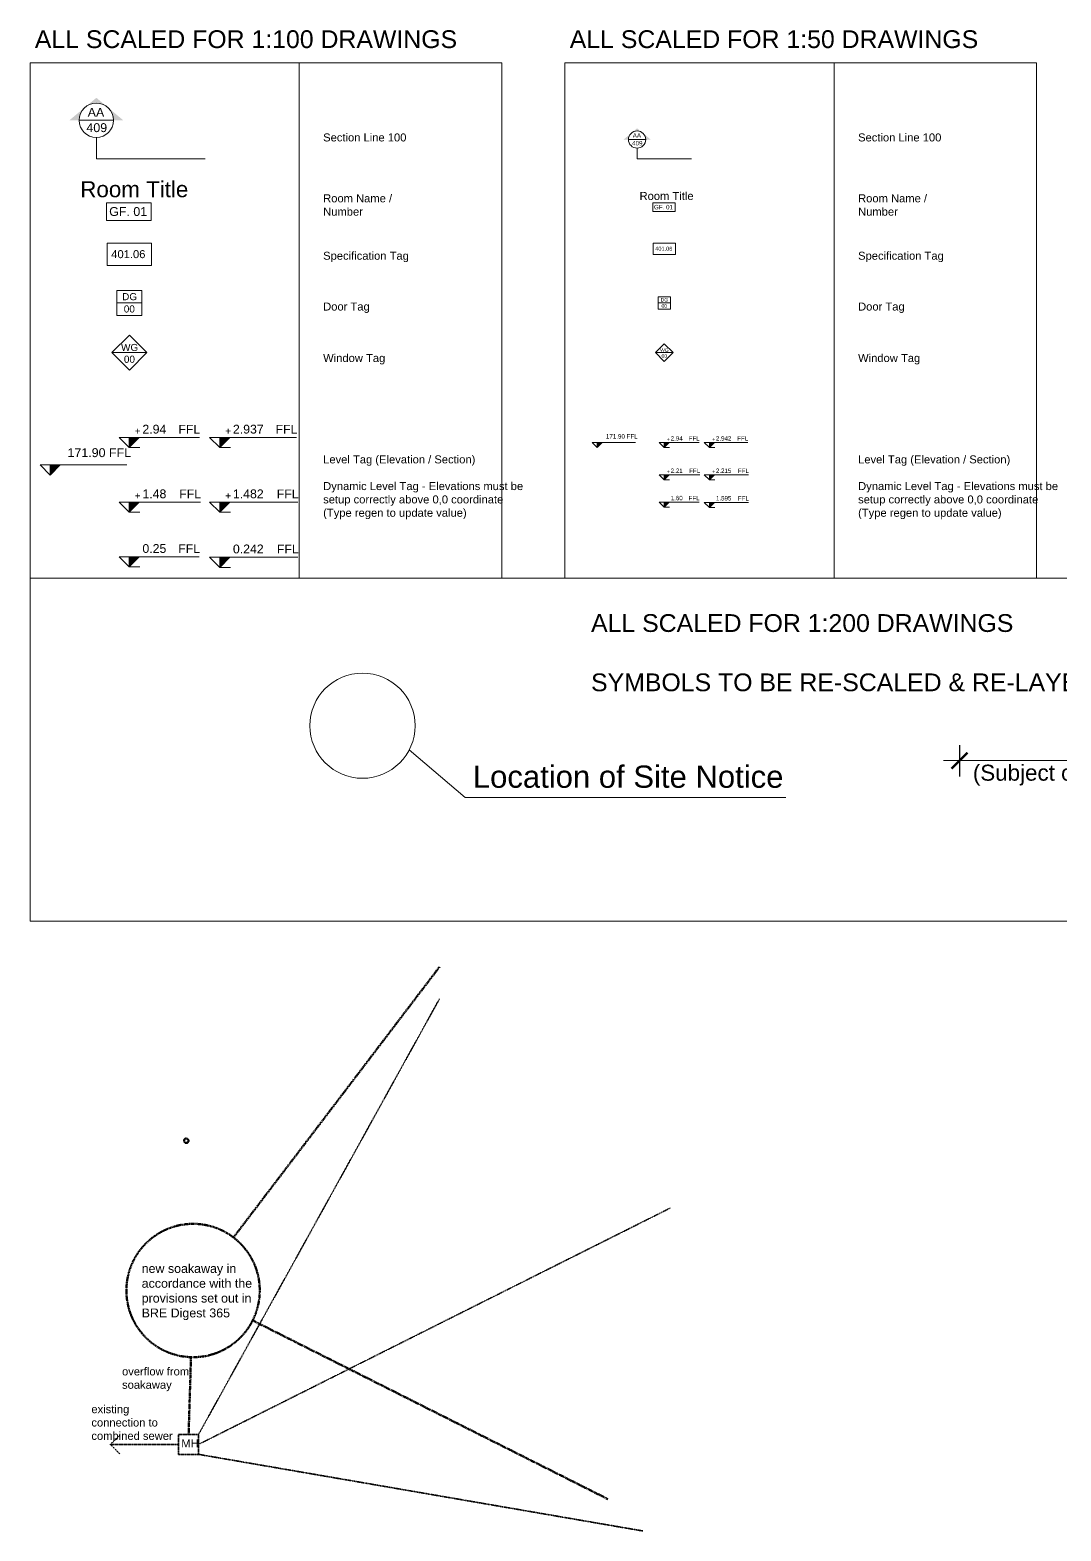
# Model space of a CAD drawing. Header units: millimetres. Extents: x -176873 to 104254, y -63587 to 101719.
# Drawn here: x -89159 to -65964, y -21434 to 12331 of the extents above; entities that cross this region are included whole.
import ezdxf
from ezdxf.enums import TextEntityAlignment as Align

# ---------------------------------------------------------------- set-up
doc = ezdxf.new("R2010")
doc.units = ezdxf.units.MM
doc.linetypes.add('DASHDOT2', pattern=[12.7, 6.35, -3.175, 0, -3.175])
doc.linetypes.add('PHANTOM2', pattern=[31.75, 15.875, -3.175, 3.175, -3.175, 3.175, -3.175])
doc.layers.get('0').update_dxf_attribs({"lineweight": 5, "plot": 0})
doc.layers.get('Defpoints').update_dxf_attribs({"lineweight": 5})
for name, color, linetype, lineweight in [('a-Dimension 10', 3, 'Continuous', 5), ('a-Dimension 100', 3, 'Continuous', 5), ('a-Dimension 200', 3, 'Continuous', 5), ('a-Drainage Foul', 210, 'DASHDOT2', 35), ('a-Drainage Surface', 170, 'PHANTOM2', 50), ('a-Hatch', 8, 'Continuous', 5), ('a-Tags Doors', 5, 'Continuous', 15), ('a-Tags Levels', 3, 'Continuous', 15), ('a-Tags Notes', 3, 'Continuous', 15), ('a-Tags Room Names', 3, 'Continuous', 15), ('a-Tags Windows', 6, 'Continuous', 15), ('a-Text', 7, 'Continuous', 5)]:
    doc.layers.add(name, color=color, linetype=linetype, lineweight=lineweight)
doc.layers.add('a-Hatch Outline', color=6, linetype='Continuous', lineweight=5, plot=False)
doc.styles.add('Arial 100', font='Arial.ttf', dxfattribs={"height": 180})
doc.styles.add('Arial 200', font='Arial.ttf', dxfattribs={"height": 360})
doc.styles.add('Arial50', font='Arial.ttf', dxfattribs={"height": 240})
doc.styles.add('CP Arial_100', font='Arial.ttf', dxfattribs={"height": 0.15})
doc.styles.get("Standard").update_dxf_attribs({"font": 'txt.shx'})
doc.dimstyles.new('Arial Dimension 200', dxfattribs={"dimtxt": 360, "dimasz": 360, "dimexe": 360, "dimexo": 0, "dimgap": 200, "dimtad": 1, "dimdec": 0, "dimzin": 0, "dimdsep": 46, "dimtxsty": 'Arial 200', "dimblk": 'ARCHTICK', "dimcen": 0, "dimdle": 360, "dimclrd": 256, "dimclre": 256, "dimclrt": 7, "dimadec": 0, "dimazin": 0, "dimtfac": 1, "dimtdec": 0, "dimtix": 1, "dimtmove": 1, "dimatfit": 3, "dimldrblk": 'OPEN30', "dimfxl": 1, "dimtolj": 1, "dimtzin": 0, "dimlwd": -1, "dimarcsym": 0})

# ---------------------------------------------------------------- blocks, each defined once
blk = doc.blocks.new('Window Tag')
at = {"layer": 'a-Tags Windows'}
blk.add_line((-396, 0), (396, 0), dxfattribs=at)
blk.add_lwpolyline([(0, -396), (396, 0), (0, 396), (-396, 0)], close=True, dxfattribs=at)
blk = doc.blocks.new('Door Tag')
at = {"layer": 'a-Tags Doors'}
blk.add_line((-280, 0), (280, 0), dxfattribs=at)
blk.add_lwpolyline([(-280, -280), (280, -280), (280, 280), (-280, 280)], close=True, dxfattribs=at)
blk = doc.blocks.new('A$C6DD23F9A')
at = {"layer": 'a-Tags Levels'}
h = blk.add_hatch(color=256, dxfattribs=at)
h.paths.add_polyline_path([(597, 2152), (348, 2360), (99, 2152, -0.362463)])
h.paths.add_polyline_path([(954, 1854), (597, 2152, -0.222393), (736, 1854)])
h.paths.add_polyline_path([(-40, 1854, -0.222393), (99, 2152), (-258, 1854)])
for p, q in [((348, 1466), (348, 988)), ((348, 988), (2794, 988))]:
    blk.add_line(p, q, dxfattribs=at)
blk.add_circle((348, 1854), 388, dxfattribs=at)
blk = doc.blocks.new('_ArchTick')
at = {"layer": 'a-Dimension 10', "color": 0, "const_width": 0.15}
blk.add_lwpolyline([(-0.5, -0.5), (0.5, 0.5)], dxfattribs=at)
blk = doc.blocks.new('*D24')
at = {"layer": 'a-Dimension 200', "lineweight": -2, "transparency": 16777216}
for p, q in [((-68246, -3759), (-68246, -4463)), ((-59456, -3759), (-59456, -4463))]:
    blk.add_line(p, q, dxfattribs=at)
at = {"layer": 'a-Dimension 200', "transparency": 16777216}
blk.add_line((-68606, -4103), (-59096, -4103), dxfattribs=at)
at = {"layer": 'Defpoints', "color": 0, "transparency": 16777216}
for p in [(-68246, -3759), (-59456, -3759), (-59456, -4103)]:
    blk.add_point(p, dxfattribs=at)
at = {"layer": 'a-Dimension 200', "transparency": 16777216, "xscale": 360, "yscale": 360, "zscale": 360, "rotation": 180}
blk.add_blockref('_ArchTick', (-68246, -4103), dxfattribs=at)
at = {"layer": 'a-Dimension 200', "transparency": 16777216, "xscale": 360, "yscale": 360, "zscale": 360}
blk.add_blockref('_ArchTick', (-59456, -4103), dxfattribs=at)
at = {"layer": 'a-Dimension 200', "color": 7, "transparency": 16777216, "insert": (-63851, -4130), "char_height": 360, "attachment_point": 5, "style": 'Arial 200'}
blk.add_mtext('\\A1;Address\\P(Subject of this Planning Application)', dxfattribs=at)
blk = doc.blocks.new('_Open30')
at = {"layer": 'a-Hatch', "color": 0, "lineweight": -2}
for p, q in [((-1, 0.268), (0, 0)), ((0, 0), (-1, -0.268)), ((0, 0), (-1, 0))]:
    blk.add_line(p, q, dxfattribs=at)
blk = doc.blocks.new('*D41')
at = {"layer": 'a-Dimension 200', "lineweight": -2, "transparency": 16777216}
for p, q in [((-68246, -3759), (-68246, -4463)), ((-59456, -3759), (-59456, -4463))]:
    blk.add_line(p, q, dxfattribs=at)
at = {"layer": 'a-Dimension 200', "transparency": 16777216}
blk.add_line((-68606, -4103), (-59096, -4103), dxfattribs=at)
at = {"layer": 'Defpoints', "color": 0, "transparency": 16777216}
for p in [(-68246, -3759), (-59456, -3759), (-59456, -4103)]:
    blk.add_point(p, dxfattribs=at)
at = {"layer": 'a-Dimension 200', "transparency": 16777216, "xscale": 360, "yscale": 360, "zscale": 360, "rotation": 180}
blk.add_blockref('_ArchTick', (-68246, -4103), dxfattribs=at)
at = {"layer": 'a-Dimension 200', "transparency": 16777216, "xscale": 360, "yscale": 360, "zscale": 360}
blk.add_blockref('_ArchTick', (-59456, -4103), dxfattribs=at)
at = {"layer": 'a-Dimension 200', "color": 7, "transparency": 16777216, "insert": (-63851, -4130), "char_height": 360, "attachment_point": 5, "style": 'Arial 200'}
blk.add_mtext('\\A1;Address\\P(Subject of this Planning Application)', dxfattribs=at)
blk = doc.blocks.new('Level2')
at = {"layer": 'a-Tags Levels'}
blk.add_hatch(color=256, dxfattribs=at).paths.add_polyline_path([(1116, -6741), (1116, -7026), (1400, -6741)])
for p, q in [((831, -6741), (1116, -7026)), ((831, -6741), (3274, -6741)), ((1116, -7026), (1400, -6741)), ((1116, -7026), (1116, -6741))]:
    blk.add_line(p, q, dxfattribs=at)
blk = doc.blocks.new('*U35')
at = {"layer": 'a-Tags Levels'}
blk.add_hatch(color=256, dxfattribs=at).paths.add_polyline_path([(467.328, 0.238), (467.328, 0.01), (467.556, 0.238)])
blk.add_hatch(color=256, dxfattribs=at).paths.add_polyline_path([(467.328, 0.238), (467.328, 0.01), (467.556, 0.238)])
at = {"layer": 'a-Hatch Outline'}
blk.add_line((467.328, 0.01), (467.569, 0.01), dxfattribs=at)
at = {"layer": 'a-Tags Levels'}
for p, q in [((467.1, 0.238), (467.328, 0.01)), ((467.1, 0.238), (467.328, 0.01)), ((467.1, 0.238), (468.929, 0.238)), ((467.328, 0.01), (467.556, 0.238)), ((467.328, 0.01), (467.328, 0.238)), ((467.328, 0.01), (467.556, 0.238)), ((467.328, 0.01), (467.328, 0.238))]:
    blk.add_line(p, q, dxfattribs=at)
at = {"layer": 'a-Tags Levels', "insert": (467.452, 0.466), "char_height": 0.165, "attachment_point": 1, "style": 'CP Arial_100'}
blk.add_mtext_dynamic_manual_height_columns('+', width=0.30632, gutter_width=0.412, heights=[0], dxfattribs=at)
at = {"layer": 'a-Tags Levels', "style": 'Arial 100'}
blk.add_attdef('LIVELLO', (467.626, 0.326), '', height=0.198, dxfattribs=at)
blk.add_attdef('REF', text='', height=0.198, dxfattribs=at).set_placement((468.947, 0.324), align=Align.RIGHT)
blk = doc.blocks.new('*U36')
at = {"layer": 'a-Tags Levels'}
blk.add_hatch(color=256, dxfattribs=at).paths.add_polyline_path([(467.328, 0.238), (467.328, 0.01), (467.556, 0.238)])
blk.add_hatch(color=256, dxfattribs=at).paths.add_polyline_path([(467.328, 0.238), (467.328, 0.01), (467.556, 0.238)])
at = {"layer": 'a-Hatch Outline'}
blk.add_line((467.328, 0.01), (467.569, 0.01), dxfattribs=at)
at = {"layer": 'a-Tags Levels'}
for p, q in [((467.1, 0.238), (467.328, 0.01)), ((467.1, 0.238), (467.328, 0.01)), ((467.1, 0.238), (468.908, 0.238)), ((467.328, 0.01), (467.556, 0.238)), ((467.328, 0.01), (467.328, 0.238)), ((467.328, 0.01), (467.556, 0.238)), ((467.328, 0.01), (467.328, 0.238))]:
    blk.add_line(p, q, dxfattribs=at)
at = {"layer": 'a-Tags Levels', "insert": (467.452, 0.466), "char_height": 0.165, "attachment_point": 1, "style": 'CP Arial_100'}
blk.add_mtext_dynamic_manual_height_columns('+', width=0.30632, gutter_width=0.412, heights=[0], dxfattribs=at)
at = {"layer": 'a-Tags Levels', "style": 'Arial 100'}
blk.add_attdef('LIVELLO', (467.626, 0.326), '', height=0.198, dxfattribs=at)
blk.add_attdef('REF', text='', height=0.198, dxfattribs=at).set_placement((468.926, 0.324), align=Align.RIGHT)
blk = doc.blocks.new('*U31')
at = {"layer": 'a-Tags Levels'}
blk.add_hatch(color=256, dxfattribs=at).paths.add_polyline_path([(467.328, 0.238), (467.328, 0.01), (467.556, 0.238)])
blk.add_hatch(color=256, dxfattribs=at).paths.add_polyline_path([(467.328, 0.238), (467.328, 0.01), (467.556, 0.238)])
at = {"layer": 'a-Hatch Outline'}
blk.add_line((467.328, 0.01), (467.569, 0.01), dxfattribs=at)
at = {"layer": 'a-Tags Levels'}
for p, q in [((467.1, 0.238), (467.328, 0.01)), ((467.1, 0.238), (467.328, 0.01)), ((467.1, 0.238), (468.906, 0.238)), ((467.328, 0.01), (467.556, 0.238)), ((467.328, 0.01), (467.328, 0.238)), ((467.328, 0.01), (467.556, 0.238)), ((467.328, 0.01), (467.328, 0.238))]:
    blk.add_line(p, q, dxfattribs=at)
at = {"layer": 'a-Tags Levels', "style": 'Arial 100'}
blk.add_attdef('LIVELLO', (467.626, 0.326), '', height=0.198, dxfattribs=at)
blk.add_attdef('REF', text='', height=0.198, dxfattribs=at).set_placement((468.924, 0.324), align=Align.RIGHT)
blk = doc.blocks.new('*U32')
at = {"layer": 'a-Tags Levels'}
blk.add_hatch(color=256, dxfattribs=at).paths.add_polyline_path([(467.328, 0.238), (467.328, 0.01), (467.556, 0.238)])
blk.add_hatch(color=256, dxfattribs=at).paths.add_polyline_path([(467.328, 0.238), (467.328, 0.01), (467.556, 0.238)])
at = {"layer": 'a-Hatch Outline'}
blk.add_line((467.328, 0.01), (467.569, 0.01), dxfattribs=at)
at = {"layer": 'a-Tags Levels'}
for p, q in [((467.1, 0.238), (467.328, 0.01)), ((467.1, 0.238), (467.328, 0.01)), ((467.1, 0.238), (469.087, 0.238)), ((467.328, 0.01), (467.556, 0.238)), ((467.328, 0.01), (467.328, 0.238)), ((467.328, 0.01), (467.556, 0.238)), ((467.328, 0.01), (467.328, 0.238))]:
    blk.add_line(p, q, dxfattribs=at)
at = {"layer": 'a-Tags Levels', "insert": (467.452, 0.466), "char_height": 0.165, "attachment_point": 1, "style": 'CP Arial_100'}
blk.add_mtext_dynamic_manual_height_columns('+', width=0.30632, gutter_width=0.412, heights=[0], dxfattribs=at)
at = {"layer": 'a-Tags Levels', "style": 'Arial 100'}
blk.add_attdef('LIVELLO', (467.626, 0.326), '', height=0.198, dxfattribs=at)
blk.add_attdef('REF', text='', height=0.198, dxfattribs=at).set_placement((469.105, 0.324), align=Align.RIGHT)
blk = doc.blocks.new('*U33')
at = {"layer": 'a-Tags Levels'}
blk.add_hatch(color=256, dxfattribs=at).paths.add_polyline_path([(467.328, 0.238), (467.328, 0.01), (467.556, 0.238)])
blk.add_hatch(color=256, dxfattribs=at).paths.add_polyline_path([(467.328, 0.238), (467.328, 0.01), (467.556, 0.238)])
at = {"layer": 'a-Hatch Outline'}
blk.add_line((467.328, 0.01), (467.569, 0.01), dxfattribs=at)
at = {"layer": 'a-Tags Levels'}
for p, q in [((467.1, 0.238), (467.328, 0.01)), ((467.1, 0.238), (467.328, 0.01)), ((467.1, 0.238), (469.058, 0.238)), ((467.328, 0.01), (467.556, 0.238)), ((467.328, 0.01), (467.328, 0.238)), ((467.328, 0.01), (467.556, 0.238)), ((467.328, 0.01), (467.328, 0.238))]:
    blk.add_line(p, q, dxfattribs=at)
at = {"layer": 'a-Tags Levels', "insert": (467.452, 0.466), "char_height": 0.165, "attachment_point": 1, "style": 'CP Arial_100'}
blk.add_mtext_dynamic_manual_height_columns('+', width=0.30632, gutter_width=0.412, heights=[0], dxfattribs=at)
at = {"layer": 'a-Tags Levels', "style": 'Arial 100'}
blk.add_attdef('LIVELLO', (467.626, 0.326), '', height=0.198, dxfattribs=at)
blk.add_attdef('REF', text='', height=0.198, dxfattribs=at).set_placement((469.077, 0.324), align=Align.RIGHT)
blk = doc.blocks.new('*U34')
at = {"layer": 'a-Tags Levels'}
blk.add_hatch(color=256, dxfattribs=at).paths.add_polyline_path([(467.328, 0.238), (467.328, 0.01), (467.556, 0.238)])
blk.add_hatch(color=256, dxfattribs=at).paths.add_polyline_path([(467.328, 0.238), (467.328, 0.01), (467.556, 0.238)])
at = {"layer": 'a-Hatch Outline'}
blk.add_line((467.328, 0.01), (467.569, 0.01), dxfattribs=at)
at = {"layer": 'a-Tags Levels'}
for p, q in [((467.1, 0.238), (467.328, 0.01)), ((467.1, 0.238), (467.328, 0.01)), ((467.1, 0.238), (469.087, 0.238)), ((467.328, 0.01), (467.556, 0.238)), ((467.328, 0.01), (467.328, 0.238)), ((467.328, 0.01), (467.556, 0.238)), ((467.328, 0.01), (467.328, 0.238))]:
    blk.add_line(p, q, dxfattribs=at)
at = {"layer": 'a-Tags Levels', "style": 'Arial 100'}
blk.add_attdef('LIVELLO', (467.626, 0.326), '', height=0.198, dxfattribs=at)
blk.add_attdef('REF', text='', height=0.198, dxfattribs=at).set_placement((469.106, 0.324), align=Align.RIGHT)

msp = doc.modelspace()

# ---------------------------------------------------------------- linework, layer by layer
at = {"layer": 'a-Dimension 100'}
for p, q in [((-83105.1, 11593.4), (-83105.1, 0)), ((-83105.1, 11593.4), (-83105.1, 0)), ((-71069.9, 11593.4), (-71069.9, 0)), ((-71069.9, 11593.4), (-71069.9, 0))]:
    msp.add_line(p, q, dxfattribs=at)
for points in [[(-89158.6, 11593.4), (-78546.5, 11593.4), (-78546.5, 0), (-89158.6, 0)], [(-89158.6, 11593.4), (-78546.5, 11593.4), (-78546.5, 0), (-89158.6, 0)], [(-77123.5, 11593.4), (-66511.3, 11593.4), (-66511.3, 0), (-77123.5, 0)], [(-77123.5, 11593.4), (-66511.3, 11593.4), (-66511.3, 0), (-77123.5, 0)], [(-89158.6, 0), (-54252.1, 0), (-54252.1, -7712.8), (-89158.6, -7712.8)], [(-89158.6, 0), (-54252.1, 0), (-54252.1, -7712.8), (-89158.6, -7712.8)]]:
    msp.add_lwpolyline(points, close=True, dxfattribs=at)
msp.add_lwpolyline([(-79370.5, -4937.4), (-72157, -4937.4)], dxfattribs=at)
msp.add_lwpolyline([(-79370.5, -4937.4), (-72157, -4937.4)], dxfattribs=at)
at = {"layer": 'a-Dimension 200'}
msp.add_line((-80624.7, -3858.6), (-79370.5, -4937.4), dxfattribs=at)
msp.add_line((-80624.7, -3858.6), (-79370.5, -4937.4), dxfattribs=at)
msp.add_circle((-81678.5, -3318.7), 1184, dxfattribs=at)
msp.add_circle((-81678.5, -3318.7), 1184, dxfattribs=at)
at = {"layer": 'a-Drainage Foul'}
for p, q in [((-79946.7, -9463.2), (-85365.7, -19260.6)), ((-79946.7, -9463.2), (-85365.7, -19260.6)), ((-75369.2, -21434.1), (-85365.7, -19710.6)), ((-75369.2, -21434.1), (-85365.7, -19710.6))]:
    msp.add_line(p, q, dxfattribs=at)
for points in [[(-74757.5, -14170.8), (-85365.7, -19485.6)], [(-74757.5, -14170.8), (-85365.7, -19485.6)], [(-87139.2, -19273.4), (-87351.3, -19485.6), (-87139.2, -19697.7)], [(-87139.2, -19273.4), (-87351.3, -19485.6), (-87139.2, -19697.7)], [(-85815.7, -19485.6), (-87351.3, -19485.6)], [(-85815.7, -19485.6), (-87351.3, -19485.6)]]:
    msp.add_lwpolyline(points, dxfattribs=at)
msp.add_lwpolyline([(-85815.7, -19260.6), (-85365.7, -19260.6), (-85365.7, -19710.6), (-85815.7, -19710.6)], close=True, dxfattribs=at)
msp.add_lwpolyline([(-85815.7, -19260.6), (-85365.7, -19260.6), (-85365.7, -19710.6), (-85815.7, -19710.6)], close=True, dxfattribs=at)
at = {"layer": 'a-Drainage Surface'}
msp.add_line((-85590.7, -19260.6), (-85536.7, -17523.9), dxfattribs=at)
msp.add_line((-85590.7, -19260.6), (-85536.7, -17523.9), dxfattribs=at)
for points in [[(-79946.7, -8745.6), (-84581.4, -14831.2)], [(-79946.7, -8745.6), (-84581.4, -14831.2)], [(-76158.7, -20716.4), (-84150, -16698.4)], [(-76158.7, -20716.4), (-84150, -16698.4)]]:
    msp.add_lwpolyline(points, dxfattribs=at)
for centre, radius in [((-85644, -12655.4), 50), ((-85644, -12655.4), 50), ((-85490.2, -16024.6), 1500), ((-85490.2, -16024.6), 1500)]:
    msp.add_circle(centre, radius, dxfattribs=at)
at = {"layer": 'a-Tags Levels'}
for p, q in [((-87278.4, 10300.7), (-88054.6, 10300.7)), ((-87278.4, 10300.7), (-88054.6, 10300.7)), ((-75306.2, 9867.7), (-75694.3, 9867.7)), ((-75306.2, 9867.7), (-75694.3, 9867.7))]:
    msp.add_line(p, q, dxfattribs=at)
at = {"layer": 'a-Tags Notes'}
for points in [[(-87423.8, 7033), (-86423.8, 7033), (-86423.8, 7533), (-87423.8, 7533)], [(-87423.8, 7033), (-86423.8, 7033), (-86423.8, 7533), (-87423.8, 7533)], [(-75138.6, 7283), (-74638.6, 7283), (-74638.6, 7533), (-75138.6, 7533)], [(-75138.6, 7283), (-74638.6, 7283), (-74638.6, 7533), (-75138.6, 7533)]]:
    msp.add_lwpolyline(points, close=True, dxfattribs=at)
at = {"layer": 'a-Tags Room Names'}
for points in [[(-87435.4, 8046.3), (-86430.2, 8046.3), (-86430.2, 8446.3), (-87435.4, 8446.3)], [(-87435.4, 8046.3), (-86430.2, 8046.3), (-86430.2, 8446.3), (-87435.4, 8446.3)], [(-75149, 8246.3), (-74646.3, 8246.3), (-74646.3, 8446.3), (-75149, 8446.3)], [(-75149, 8246.3), (-74646.3, 8246.3), (-74646.3, 8446.3), (-75149, 8446.3)]]:
    msp.add_lwpolyline(points, close=True, dxfattribs=at)

# ---------------------------------------------------------------- block references
for name, p, xscale, yscale, zscale, values in [('*U36', (-554255.7, 2927.4), 1000, 1000, 1000, {'LIVELLO': '2.94', 'REF': 'FFL'}), ('*U33', (-552219.6, 2927.4), 1000, 1000, 1000, {'LIVELLO': '2.937', 'REF': 'FFL'}), ('*U36', (-308556.6, 2932.4), 500, 500, 500, {'LIVELLO': '2.94', 'REF': 'FFL'}), ('*U33', (-307538.5, 2932.4), 500, 500, 500, {'LIVELLO': '2.942', 'REF': 'FFL'}), ('*U35', (-308556.6, 2204.9), 500, 500, 500, {'LIVELLO': '2.21', 'REF': 'FFL'}), ('*U32', (-307538.5, 2204.9), 500, 500, 500, {'LIVELLO': '2.215', 'REF': 'FFL'}), ('*U35', (-554255.7, 1472.4), 1000, 1000, 1000, {'LIVELLO': '1.48', 'REF': 'FFL'}), ('*U32', (-552219.6, 1472.4), 1000, 1000, 1000, {'LIVELLO': '1.482', 'REF': 'FFL'}), ('*U31', (-308556.6, 1589.9), 500, 500, 500, {'LIVELLO': '1.60', 'REF': 'FFL'}), ('*U34', (-307538.5, 1584.9), 500, 500, 500, {'LIVELLO': '1.595', 'REF': 'FFL'}), ('*U31', (-554255.7, 242.4), 1000, 1000, 1000, {'LIVELLO': '0.25', 'REF': 'FFL'}), ('*U34', (-552219.6, 232.4), 1000, 1000, 1000, {'LIVELLO': '0.242', 'REF': 'FFL'})]:
    msp.add_blockref(name, p, dxfattribs=dict(xscale=xscale, yscale=yscale, zscale=zscale)).add_auto_attribs(values)
at = {"layer": 'a-Dimension 100'}
msp.add_blockref('A$C6DD23F9A', (-88014.4, 8446.3), dxfattribs=at)
msp.add_blockref('A$C6DD23F9A', (-88014.4, 8446.3), dxfattribs=at)
at = {"layer": 'a-Dimension 100', "xscale": 0.5, "yscale": 0.5, "zscale": 0.5}
msp.add_blockref('A$C6DD23F9A', (-75674.2, 8940.5), dxfattribs=at)
msp.add_blockref('A$C6DD23F9A', (-75674.2, 8940.5), dxfattribs=at)
at = {"layer": 'a-Tags Doors'}
msp.add_blockref('Door Tag', (-86923.8, 6191.9), dxfattribs=at)
msp.add_blockref('Door Tag', (-86923.8, 6191.9), dxfattribs=at)
at = {"layer": 'a-Tags Doors', "xscale": 0.5, "yscale": 0.5, "zscale": 0.5}
msp.add_blockref('Door Tag', (-74888.6, 6191.9), dxfattribs=at)
msp.add_blockref('Door Tag', (-74888.6, 6191.9), dxfattribs=at)
at = {"layer": 'a-Tags Levels'}
for p, xscale, yscale, zscale in [((-76844, 5747.9), 0.4, 0.4, 0.4), ((-89598.4, 7938.8), 0.8, 0.8, 0.8)]:
    msp.add_blockref('Level2', p, dxfattribs=dict(at, xscale=xscale, yscale=yscale, zscale=zscale))
at = {"layer": 'a-Tags Windows'}
msp.add_blockref('Window Tag', (-86923.8, 5073.8), dxfattribs=at)
msp.add_blockref('Window Tag', (-86923.8, 5073.8), dxfattribs=at)
at = {"layer": 'a-Tags Windows', "xscale": 0.5, "yscale": 0.5, "zscale": 0.5}
msp.add_blockref('Window Tag', (-74888.6, 5073.8), dxfattribs=at)
msp.add_blockref('Window Tag', (-74888.6, 5073.8), dxfattribs=at)

# ---------------------------------------------------------------- texts
at = {"layer": 'a-Dimension 100', "char_height": 180, "attachment_point": 1}
for s, insert, width in [('\\pxt13;{\\fArial|b0|i0|c0|p34;overflow from soakaway}', (-87088.3, -17754.9), 2131.929), ('\\pxt13;{\\fArial|b0|i0|c0|p34;overflow from soakaway}', (-87088.3, -17754.9), 2131.929), ('\\pxt13;{\\fArial|b0|i0|c0|p34;existing connection to combined sewer}', (-87778.3, -18604.3), 2131.929), ('\\pxt13;{\\fArial|b0|i0|c0|p34;existing connection to combined sewer}', (-87778.3, -18604.3), 2131.929), ('\\pxt13;{\\fArial|b0|i0|c0|p34;MH}', (-85754.9, -19374), 5444.8), ('\\pxt13;{\\fArial|b0|i0|c0|p34;MH}', (-85754.9, -19374), 5444.8)]:
    msp.add_mtext(s, dxfattribs=dict(at, insert=insert, width=width))
at = {"layer": 'a-Dimension 200', "insert": (-79196.1, -4215.1), "char_height": 500, "width": 7276, "attachment_point": 1}
msp.add_mtext('\\pxt7;{\\fArial|b0|i0|c0|p34;Location of Site Notice}', dxfattribs=at)
msp.add_mtext('\\pxt7;{\\fArial|b0|i0|c0|p34;Location of Site Notice}', dxfattribs=at)
at = {"layer": 'a-Tags Doors', "attachment_point": 5, "style": 'Arial50'}
for insert, char_height, width in [((-86918.1, 6331.9), 160, 560), ((-86918.1, 6331.9), 160, 560), ((-74885.8, 6261.9), 80, 280), ((-74885.8, 6261.9), 80, 280)]:
    msp.add_mtext('DG', dxfattribs=dict(at, insert=insert, char_height=char_height, width=width))
at = {"layer": 'a-Tags Doors', "style": 'Arial50'}
for p, height in [((-87048.4, 5976.5), 160), ((-87048.4, 5976.5), 160), ((-74950.9, 6084.2), 80), ((-74950.9, 6084.2), 80)]:
    msp.add_attdef('00', p, '', height=height, dxfattribs=at)
at = {"layer": 'a-Tags Levels', "attachment_point": 1}
for s, insert, char_height, width in [('{\\fArial|b0|i0|c0|p34;AA}', (-87861.1, 10579.7), 200, 449.842), ('{\\fArial|b0|i0|c0|p34;AA}', (-87861.1, 10579.7), 200, 449.842), ('{\\fArial|b0|i0|c0|p34;409}', (-87889.9, 10234.7), 200, 917.563), ('{\\fArial|b0|i0|c0|p34;409}', (-87889.9, 10234.7), 200, 917.563), ('{\\fArial|b0|i0|c0|p34;409}', (-75611.9, 9834.7), 100, 458.781), ('{\\fArial|b0|i0|c0|p34;409}', (-75611.9, 9834.7), 100, 458.781), ('{\\fArial|b0|i0|c0|p34;AA}', (-75597.5, 10007.2), 100, 224.921), ('{\\fArial|b0|i0|c0|p34;AA}', (-75597.5, 10007.2), 100, 224.921), ('{\\fArial|b0|i0|c0|p34;171.90 FFL}', (-76201.9, 3240.2), 100, 953.992), ('{\\fArial|b0|i0|c0|p34;171.90 FFL}', (-88314.2, 2923.6), 200, 1907.984), ('\\pxt13;{\\fArial|b0|i0|c0|p34;new soakaway in accordance with the provisions set out in BRE Digest 365}', (-86646.2, -15429), 200, 2543.882), ('\\pxt13;{\\fArial|b0|i0|c0|p34;new soakaway in accordance with the provisions set out in BRE Digest 365}', (-86646.2, -15429), 200, 2543.882)]:
    msp.add_mtext(s, dxfattribs=dict(at, insert=insert, char_height=char_height, width=width))
at = {"layer": 'a-Tags Notes', "attachment_point": 1}
for insert, char_height, width in [((-75092.4, 7456.2), 90, 665.837), ((-75092.4, 7456.2), 90, 665.837), ((-87331.4, 7379.4), 180, 1331.675), ((-87331.4, 7379.4), 180, 1331.675)]:
    msp.add_mtext('{\\fArial|b0|i0|c0|p34;401.06}', dxfattribs=dict(at, insert=insert, char_height=char_height, width=width))
at = {"layer": 'a-Tags Room Names', "attachment_point": 1}
for insert, char_height, width in [((-91988.1, 8929.9), 360, 10350.933), ((-91988.1, 8929.9), 360, 10350.933), ((-77425.3, 8688.1), 180, 5175.467), ((-77425.3, 8688.1), 180, 5175.467)]:
    msp.add_mtext('\\pxqc;{\\fArial|b0|i0|c0|p34;Room Title}', dxfattribs=dict(at, insert=insert, char_height=char_height, width=width))
at = {"layer": 'a-Tags Room Names', "attachment_point": 5, "style": 'Arial50'}
for insert, char_height, width in [((-86989.4, 8246.7), 200, 1407.828), ((-86989.4, 8246.7), 200, 1407.828), ((-74925.9, 8346.5), 100, 703.914), ((-74925.9, 8346.5), 100, 703.914)]:
    msp.add_mtext('{\\C3; GF. 01}', dxfattribs=dict(at, insert=insert, char_height=char_height, width=width))
at = {"layer": 'a-Tags Windows', "attachment_point": 5, "style": 'Arial50'}
for insert, char_height, width in [((-86917.2, 5188.7), 160, 560), ((-86917.2, 5188.7), 160, 560), ((-74885.3, 5131.2), 80, 280), ((-74885.3, 5131.2), 80, 280)]:
    msp.add_mtext('WG', dxfattribs=dict(at, insert=insert, char_height=char_height, width=width))
at = {"layer": 'a-Tags Windows', "style": 'Arial50'}
for p, height in [((-87046.1, 4845.3), 160), ((-87046.1, 4845.3), 160), ((-74949.8, 4959.6), 80), ((-74949.8, 4959.6), 80)]:
    msp.add_attdef('00', p, '', height=height, dxfattribs=at)
at = {"layer": 'a-Text', "attachment_point": 1}
for s, insert, char_height, width in [('{\\fArial|b0|i0|c0|p34;ALL SCALED FOR 1:100 DRAWINGS}', (-89051.1, 12325.2), 400, 21858.333), ('{\\fArial|b0|i0|c0|p34;ALL SCALED FOR 1:100 DRAWINGS}', (-89051.1, 12325.2), 400, 21858.333), ('{\\fArial|b0|i0|c0|p34;ALL SCALED FOR 1:50 DRAWINGS}', (-77015.9, 12325.2), 400, 21858.333), ('{\\fArial|b0|i0|c0|p34;ALL SCALED FOR 1:50 DRAWINGS}', (-77015.9, 12325.2), 400, 21858.333), ('{\\fArial|b0|i0|c0|p34;Section Line 100}', (-82563.4, 10004.8), 180, 2253.468), ('{\\fArial|b0|i0|c0|p34;Section Line 100}', (-82563.4, 10004.8), 180, 2253.468), ('{\\fArial|b0|i0|c0|p34;Section Line 100}', (-70528.3, 10004.8), 180, 2253.468), ('{\\fArial|b0|i0|c0|p34;Section Line 100}', (-70528.3, 10004.8), 180, 2253.468), ('{\\fArial|b0|i0|c0|p34;Room Name / Number}', (-82563.4, 8635.5), 180, 2253.468), ('{\\fArial|b0|i0|c0|p34;Room Name / Number}', (-82563.4, 8635.5), 180, 2253.468), ('{\\fArial|b0|i0|c0|p34;Room Name / Number}', (-70528.3, 8635.5), 180, 2253.468), ('{\\fArial|b0|i0|c0|p34;Room Name / Number}', (-70528.3, 8635.5), 180, 2253.468), ('{\\fArial|b0|i0|c0|p34;Specification Tag}', (-82563.4, 7343.4), 180, 2253.468), ('{\\fArial|b0|i0|c0|p34;Specification Tag}', (-82563.4, 7343.4), 180, 2253.468), ('{\\fArial|b0|i0|c0|p34;Specification Tag}', (-70528.3, 7343.4), 180, 2253.468), ('{\\fArial|b0|i0|c0|p34;Specification Tag}', (-70528.3, 7343.4), 180, 2253.468), ('{\\fArial|b0|i0|c0|p34;Door Tag}', (-82563.4, 6200.5), 180, 2253.468), ('{\\fArial|b0|i0|c0|p34;Door Tag}', (-82563.4, 6200.5), 180, 2253.468), ('{\\fArial|b0|i0|c0|p34;Door Tag}', (-70528.3, 6200.5), 180, 2253.468), ('{\\fArial|b0|i0|c0|p34;Door Tag}', (-70528.3, 6200.5), 180, 2253.468), ('{\\fArial|b0|i0|c0|p34;Window Tag}', (-82563.4, 5042.8), 180, 2253.468), ('{\\fArial|b0|i0|c0|p34;Window Tag}', (-82563.4, 5042.8), 180, 2253.468), ('{\\fArial|b0|i0|c0|p34;Window Tag}', (-70528.3, 5042.8), 180, 2253.468), ('{\\fArial|b0|i0|c0|p34;Window Tag}', (-70528.3, 5042.8), 180, 2253.468), ('{\\fArial|b0|i0|c0|p34;Level Tag (Elevation / Section)\\P\\PDynamic Level Tag - Elevations must be setup correctly above 0,0 coordinate\\P(Type regen to update value)}', (-82563.4, 2761.9), 180, 4776.551), ('{\\fArial|b0|i0|c0|p34;Level Tag (Elevation / Section)\\P\\PDynamic Level Tag - Elevations must be setup correctly above 0,0 coordinate\\P(Type regen to update value)}', (-70528.3, 2761.9), 180, 4776.551), ('{\\fArial|b0|i0|c0|p34;ALL SCALED FOR 1:200 DRAWINGS\\P\\PSYMBOLS TO BE RE-SCALED & RE-LAYERED AS NECESSARY}', (-76536.2, -809.5), 400, 21858.333), ('{\\fArial|b0|i0|c0|p34;ALL SCALED FOR 1:200 DRAWINGS\\P\\PSYMBOLS TO BE RE-SCALED & RE-LAYERED AS NECESSARY}', (-76536.2, -809.5), 400, 21858.333)]:
    msp.add_mtext(s, dxfattribs=dict(at, insert=insert, char_height=char_height, width=width))

# ---------------------------------------------------------------- dimensions: what is measured, and where the dimension line sits
at = {"layer": 'a-Dimension 200'}
for picture in ['*D24', '*D41']:
    dim = msp.add_linear_dim(base=(-59456.4, -4102.6), p1=(-68246.4, -3758.9), p2=(-59456.4, -3758.9), text='Address\\P(Subject of this Planning Application)', dimstyle='Arial Dimension 200', dxfattribs=at)
    dim.commit()
    dim.dimension.update_dxf_attribs({"geometry": picture, "text_midpoint": (-63851.4, -4865.6), "dimtype": 160})

doc.saveas('drawing.dxf')
